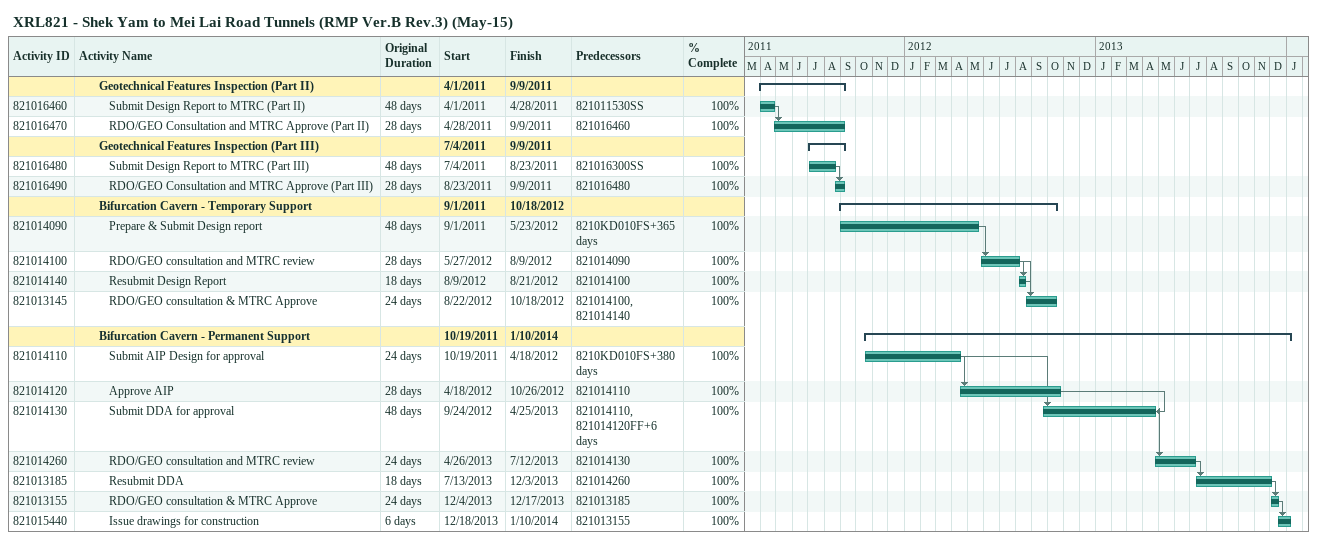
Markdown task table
XRL821 - Shek Yam to Mei Lai Road Tunnels (RMP Ver.B Rev.3) (May-15)

| ID | Level | Task | Original duration | Start | Finish | Predecessors | % complete |
|---|---|---|---|---|---|---|---|
|  | 3 | **Geotechnical Features Inspection (Part II)** |  | 2011-04-01 | 2011-09-09 |  |  |
| 821016460 | 4 | Submit Design Report to MTRC (Part II) | 48d | 2011-04-01 | 2011-04-28 | 821011530SS | 100 |
| 821016470 | 4 | RDO/GEO Consultation and MTRC Approve (Part II) | 28d | 2011-04-28 | 2011-09-09 | 821016460 | 100 |
|  | 3 | **Geotechnical Features Inspection (Part III)** |  | 2011-07-04 | 2011-09-09 |  |  |
| 821016480 | 4 | Submit Design Report to MTRC (Part III) | 48d | 2011-07-04 | 2011-08-23 | 821016300SS | 100 |
| 821016490 | 4 | RDO/GEO Consultation and MTRC Approve (Part III) | 28d | 2011-08-23 | 2011-09-09 | 821016480 | 100 |
|  | 3 | **Bifurcation Cavern - Temporary Support** |  | 2011-09-01 | 2012-10-18 |  |  |
| 821014090 | 4 | Prepare & Submit Design report | 48d | 2011-09-01 | 2012-05-23 | 8210KD010FS+365d | 100 |
| 821014100 | 4 | RDO/GEO consultation and MTRC review | 28d | 2012-05-27 | 2012-08-09 | 821014090 | 100 |
| 821014140 | 4 | Resubmit Design Report | 18d | 2012-08-09 | 2012-08-21 | 821014100 | 100 |
| 821013145 | 4 | RDO/GEO consultation & MTRC Approve | 24d | 2012-08-22 | 2012-10-18 | 821014100, 821014140 | 100 |
|  | 3 | **Bifurcation Cavern - Permanent Support** |  | 2011-10-19 | 2014-01-10 |  |  |
| 821014110 | 4 | Submit AIP Design for approval | 24d | 2011-10-19 | 2012-04-18 | 8210KD010FS+380d | 100 |
| 821014120 | 4 | Approve AIP | 28d | 2012-04-18 | 2012-10-26 | 821014110 | 100 |
| 821014130 | 4 | Submit DDA for approval | 48d | 2012-09-24 | 2013-04-25 | 821014110, 821014120FF+6d | 100 |
| 821014260 | 4 | RDO/GEO consultation and MTRC review | 24d | 2013-04-26 | 2013-07-12 | 821014130 | 100 |
| 821013185 | 4 | Resubmit DDA | 18d | 2013-07-13 | 2013-12-03 | 821014260 | 100 |
| 821013155 | 4 | RDO/GEO consultation & MTRC Approve | 24d | 2013-12-04 | 2013-12-17 | 821013185 | 100 |
| 821015440 | 4 | Issue drawings for construction | 6d | 2013-12-18 | 2014-01-10 | 821013155 | 100 |
